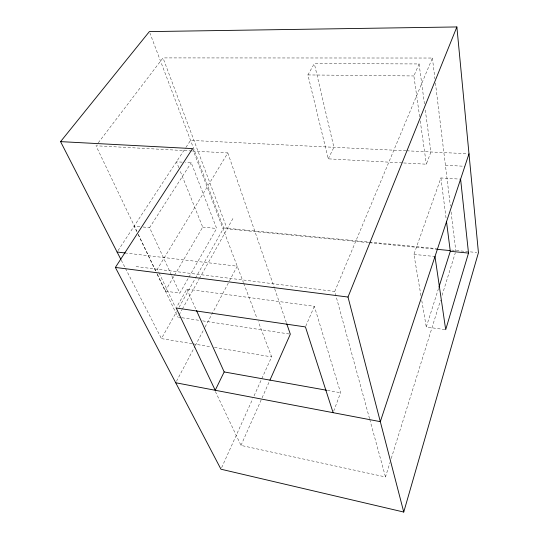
<?xml version="1.0" encoding="UTF-8"?>
<svg xmlns="http://www.w3.org/2000/svg" width="539" height="539" viewBox="0 0 539 539"><rect width="100%" height="100%" fill="white"/><g stroke="black" fill="none" stroke-linecap="round" stroke-linejoin="round"><path stroke-width="0.4" stroke-dasharray="2.69 2.02" d="M215.391 391.496L241 445.403L385.493 476.954L390 462.489M391.247 458.473L440.572 300.162M442.074 295.338L455.34 252.744M444.884 329.572L426.282 327.018L438.672 287.967M420.946 295.655L413.912 254.388L440.922 177.951L459.78 179.103M333.695 411.149L340.601 392.742L314.352 306.3L186.844 289.14L176.597 307.277M403.704 162.967L426.342 164.2L430.93 151.978L425.109 108.79M369.538 418.635L334.753 291.451L432.399 58.03L163.014 57.909L97.02 144.452M305.768 326.162L314.352 306.3M419.638 116.747L413.878 75.959L419.072 63.946L314.318 63.582L307.904 74.934L328.258 158.85L402.869 162.919M241 445.403L261.752 398.604M262.095 397.836L269.574 380.958M221.644 467.677L252.683 398.907M254.058 395.848L271.649 356.879L258.289 321.695M328.258 158.85L333.897 147.302L314.318 63.582M176.502 381.275L194.909 346.375M195.3 345.634L204.699 327.813M205.089 327.065L228.981 281.769M229.371 281.028L237.207 266.178L126.267 253.108M181.165 317.612L177.863 317.114L178.672 315.652M179.083 314.924L181.933 309.817M182.344 309.09L199.039 279.195M199.45 278.461L233.124 218.18M192.086 343.7L161.424 338.613L176.576 311.69M179.036 307.318L195.017 278.926M195.428 278.198L223.698 227.95L149.957 33.169M157.28 274.499L165.23 291.134L179.804 293.135L188.502 277.881M188.913 277.154L216.651 228.475L191.21 162.697L185.477 162.347M165.23 291.134L174.077 276.029M174.495 275.308L202.704 227.114L179.898 170.351M192.551 151.028L227.815 152.941L157.314 269.244L158.756 272.283M171.368 274.87L149.586 227.667L191.21 162.697M118.014 250.628L185.551 147.989M186.002 147.295L190.55 140.389L405.833 150.765M307.904 74.934L413.878 75.959M406.669 150.805L467.34 153.73M191.716 150.981L96.003 145.786L136.933 231.447M445.409 165.237L464.854 166.302M182.195 162.151L176.462 161.801L179.588 169.576M223.698 227.95L368.663 242.018M369.505 242.099L436.536 248.6M451.621 250.062L476.759 252.501M368.716 242.658L227.148 228.88L163.014 57.909M369.559 242.739L435.734 249.18M202.704 227.114L216.651 228.475M139.837 226.683L134.144 226.104L136.677 231.399M143.084 227.007L149.586 227.667M413.912 254.388L434.986 256.524M136.071 266.583L334.753 291.451M181.993 317.74L199.363 320.368M202.671 320.873L290.326 334.16M192.915 343.835L211.147 346.853M214.461 347.406L271.649 356.879M327.389 390.384L340.601 392.742M121.295 260.236L125.115 267.701M125.499 268.449L161.424 338.613M138.382 234.478L156.849 273.145M157.213 273.9L177.863 317.114M138.119 234.425L155.832 271.474M159.12 273.037L175.35 307.21M171.725 275.631L179.804 293.135M186.844 289.14L196.176 309.837M192.558 148.602L243.439 282.598M243.736 283.379L257.096 318.569M227.815 152.941L274.425 288.062M274.701 288.857L286.492 323.029M369.761 419.443L385.493 476.954M421.788 300.607L426.282 327.018M420.231 120.911L426.342 164.2M419.072 63.946L424.442 103.805M440.922 177.951L446.036 217.965M432.399 58.03L434.919 78.809M435.424 82.966L450.375 206.107M451.082 211.942L455.839 251.14"/><path stroke-width="0.81" d="M60.563 141.629L192.558 148.602L115.373 267.438L220.95 469.206L403.751 512.05L478.437 252.663L456.87 26.95L149.364 31.606L60.563 141.629L120.911 259.495M460.602 179.15L468.512 253.087L445.692 329.686L434.986 256.524M438.921 287.166L450.294 251.302L446.46 221.293M468.991 153.81L380.318 421.653L175.714 382.757M403.751 512.05L348.005 297.043L456.87 26.95M269.918 380.19L290.326 334.16L286.761 323.824M196.519 310.605L224.177 371.937L215.223 390.27L176.186 308.005L305.438 326.93L333.115 412.685M436.57 249.261L449.977 250.568M450.294 251.302L468.512 253.087M117.091 252.03L125.432 253.013M115.373 267.438L348.005 297.043M224.177 371.937L326.56 390.236"/></g></svg>
